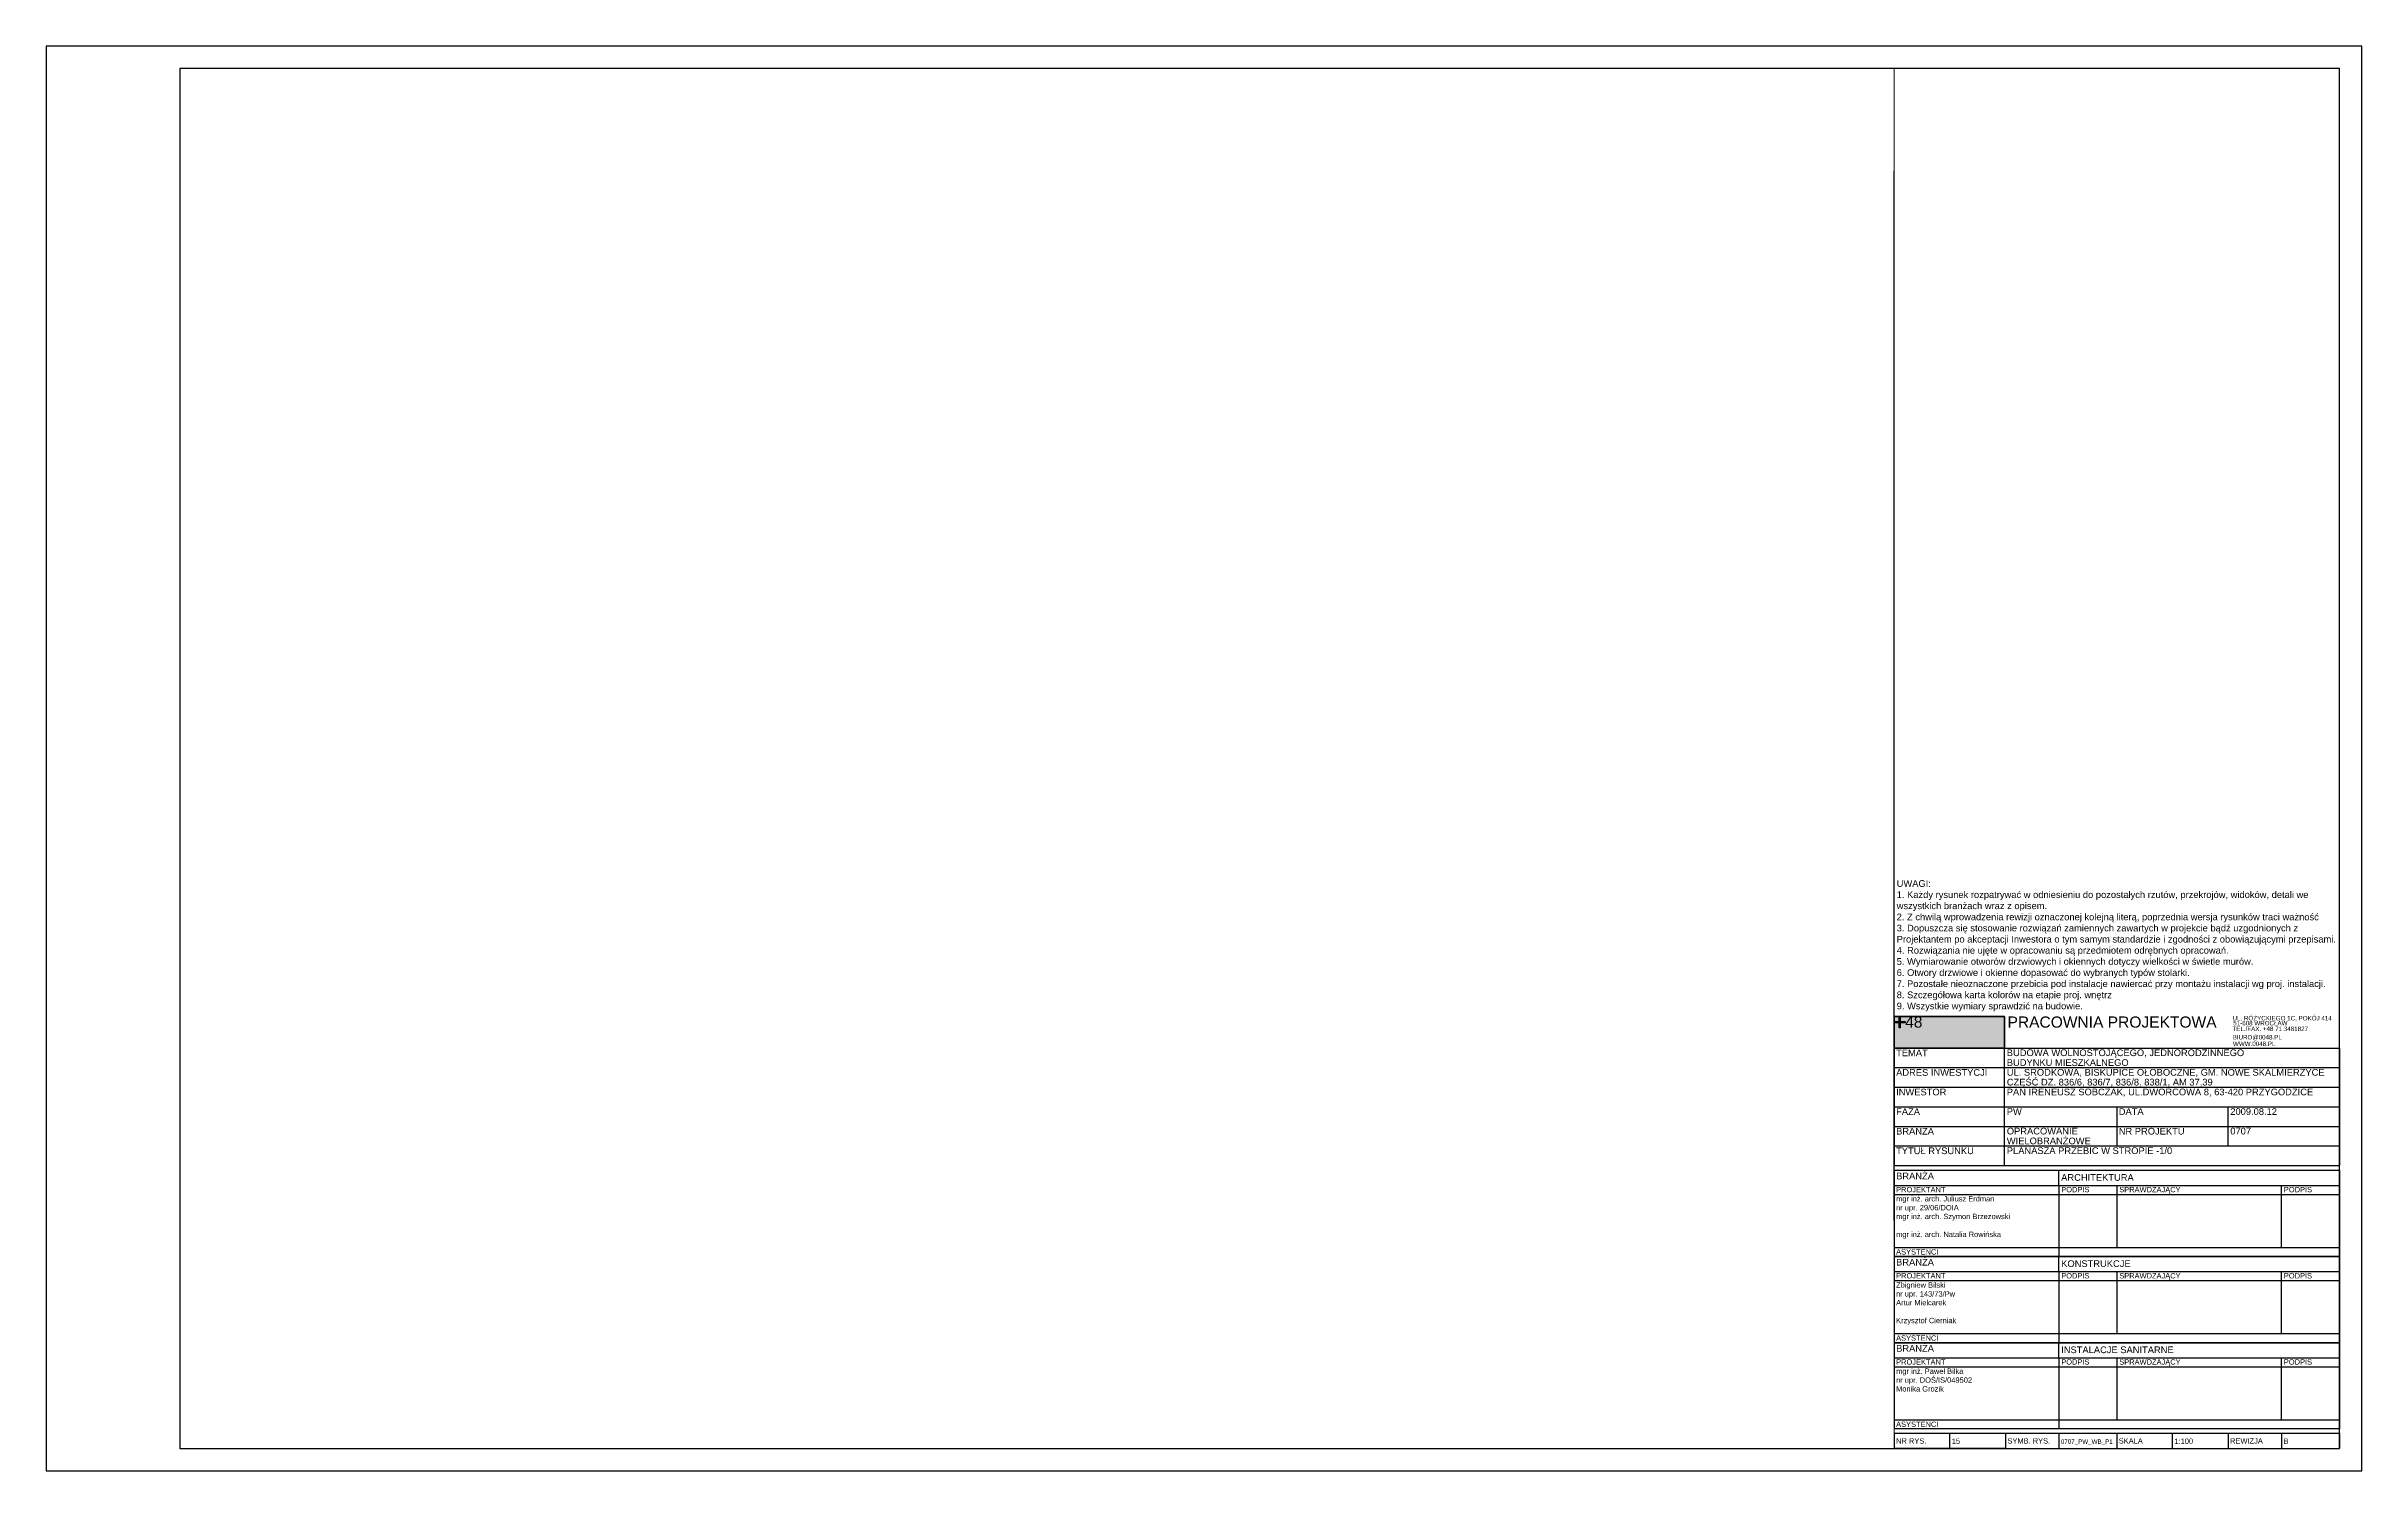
# Paper-space layout '15_PRZEBICIA -1_0' of a CAD drawing. Header units: millimetres. Extents: x 802 to 1322, y -95 to 225.
import ezdxf

# ---------------------------------------------------------------- set-up
doc = ezdxf.new("R2010")
doc.units = ezdxf.units.MM
doc.header["$LTSCALE"] = 99.9
doc.layers.add('+48_TABELKA', color=7, linetype='Continuous')
doc.layers.add('CH_TABELKA', color=7, linetype='Continuous')
doc.styles.get("Standard").update_dxf_attribs({"font": 'ARIAL.TTF'})

# ---------------------------------------------------------------- blocks, each defined once
blk = doc.blocks.new('+48_TAB_BRANZE')
at = {"layer": '+48_TABELKA'}
for p, q in [((216, 48.92), (216, 29.56)), ((216, 48.92), (316, 48.92)), ((253, 45.52), (253, 48.92)), ((316, 48.92), (316, 29.56)), ((216, 45.52), (316, 45.52)), ((216, 43.52), (316, 43.52)), ((253, 45.52), (253, 29.56)), ((266, 45.52), (266, 31.52)), ((303, 31.52), (303, 45.52)), ((316, 31.95), (316, 45.52)), ((316, 31.52), (216, 31.52))]:
    blk.add_line(p, q, dxfattribs=at)
at = {"layer": '+48_TABELKA', "linetype": 'Continuous', "lineweight": 0}
blk.add_line((219, 48.92), (216, 48.92), dxfattribs=at)
blk.add_line((316, 29.56), (216, 29.56))
at = {"layer": '+48_TABELKA'}
for s, p in [('PROJEKTANT', (216.43, 43.99)), ('PODPIS', (253.51, 43.99)), ('SPRAWDZAJĄCY', (266.54, 43.99)), ('PODPIS', (303.51, 43.99)), ('ASYSTENCI', (216.43, 29.99))]:
    blk.add_text(s, height=1.2, dxfattribs=at).set_placement(p)
at = {"layer": '+48_TABELKA', "insert": (216.43, 48.39), "char_height": 1.5001, "width": 37.902, "attachment_point": 1}
blk.add_mtext('{\\fArial|b0|i0|c238|p34;BRANŻA}', dxfattribs=at)
at = {"layer": '+48_TABELKA'}
for tag, p, height in [('BRANŻA', (253.51, 46.57), 1.5), ('PROJEKTANT1', (216.43, 41.93), 1.2), ('SPR', (266.54, 41.93), 1.2), ('UPRAWNIENIA_PROJ1', (216.43, 39.93), 1.2), ('UPRAWNIENIA_PROJ2', (216.43, 35.93), 1.2), ('PROJEKTANT2', (216.43, 37.96), 1.2), ('SPR1', (266.54, 37.96), 1.2), ('UPRAWNIENIA1', (266.54, 39.93), 1.2), ('UPRAWNIENIA_PROJ3', (216.43, 31.93), 1.2), ('PROJEKTANT3', (216.43, 33.94), 1.2)]:
    blk.add_attdef(tag, p, '', height=height, dxfattribs=at)
at = {"layer": 'CH_TABELKA'}
blk.add_attdef('ASYSTENCI', (253.51, 29.96), '', height=1.2, dxfattribs=at)
blk = doc.blocks.new('LOGO')
at = {"layer": '+48_TABELKA'}
h = blk.add_hatch(color=255, dxfattribs=at)
h.paths.add_polyline_path([(-0.02, 6.03), (-0.02, 5.76), (1.1, 5.76), (1.1, 6.03)])
h.paths.add_polyline_path([(1.1, 6.03), (1.36, 6.03), (1.36, 7.12), (1.1, 7.12)])
h.paths.add_polyline_path([(1.1, 6.03), (1.1, 5.76), (1.36, 5.76), (1.36, 6.03)])
h.paths.add_polyline_path([(1.1, 4.63), (1.36, 4.63), (1.36, 5.76), (1.1, 5.76)])
h.paths.add_polyline_path([(2.48, 5.76), (2.48, 6.03), (1.36, 6.03), (1.36, 5.76)])
blk.add_hatch(color=256, dxfattribs=at).paths.add_polyline_path([(0, 7.12), (0, 0), (24.8, 0), (24.8, 7.12)])
at = {"layer": '+48_TABELKA', "color": 255}
for points in [[(-0.02, 5.76), (-0.02, 6.03), (2.48, 6.03), (2.48, 5.76)], [(1.1, 7.12), (1.36, 7.12), (1.36, 4.63), (1.1, 4.63)]]:
    blk.add_lwpolyline(points, close=True, dxfattribs=at)
at = {"layer": '+48_TABELKA'}
for points in [[(24.8, 7.12), (0, 7.12), (0, 0), (24.8, 0)], [(0, 7.12), (24.8, 7.12), (24.8, 0), (0, 0)]]:
    blk.add_lwpolyline(points, close=True, dxfattribs=at)
at = {"layer": '+48_TABELKA', "color": 255, "insert": (2.47, 7.15), "char_height": 5.2023, "width": 61.2182, "attachment_point": 1}
blk.add_mtext('{\\fArial|b0|i0|c238|p34;\\H0.4806x;48}', dxfattribs=at)
at = {"layer": '+48_TABELKA', "char_height": 2.5}
for s, insert, width, attachment_point in [('{\\fArial|b0|i0|c238|p34;PRACOWNIA PROJEKTOWA}', (25.46, 7.15), 73.196, 1), ('{\\fArial|b0|i0|c238|p34;\\H0.4x;UL. RÓŻYCKIEGO 1C, POKÓJ 414 }', (98.28, 7.27), 46.2973, 3), ('{\\fArial|b0|i0|c238|p34;\\H0.4x;\\P51-608 WROCŁAW}', (88.34, 7.82), 46.2973, 3), ('{\\fArial|b0|i0|c238|p34;\\H0.4x;\\PTEL./FAX. +48 71 3481827   }', (92.95, 6.55), 46.2973, 3), ('{\\fArial|b0|i0|c238|p34;\\H0.4x;WWW.0048.PL}', (85.64, 1.51), 46.2973, 3), ('{\\fArial|b0|i0|c238|p34;\\P\\H0.4x;BIURO@0048.PL}', (87.07, 7.16), 46.2973, 3)]:
    blk.add_mtext(s, dxfattribs=dict(at, insert=insert, width=width, attachment_point=attachment_point))
blk = doc.blocks.new('+48_TAB_STOPKA')
at = {"layer": '+48_TABELKA'}
for p, q in [((0, 0), (100, 0)), ((0, 0), (100, 0)), ((0, 0), (100, 0)), ((12.5, -3.4), (12.5, 0)), ((37, 0), (37, -3.4)), ((62.5, -3.4), (62.5, 0)), ((87, 0), (87, -3.4)), ((100, 0), (100, -3.4)), ((0, 0), (0, -3.4)), ((25, -3.4), (0, -3.4)), ((25, 0), (25, -3.4)), ((50, 0), (50, -3.4)), ((75, 0), (75, -3.4))]:
    blk.add_line(p, q, dxfattribs=at)
at = {"layer": '+48_TABELKA', "linetype": 'Continuous', "lineweight": 0, "flags": 128}
blk.add_lwpolyline([(0, 0), (100, 0)], dxfattribs=at)
at = {"layer": '+48_TABELKA', "flags": 128}
blk.add_lwpolyline([(0, -3.4), (100, -3.4)], dxfattribs=at)
blk.add_lwpolyline([(0, -3.4), (100, -3.4)], dxfattribs=at)
at = {"layer": '+48_TABELKA'}
for s, p in [('NR RYS.', (0.44, -2.31)), ('SYMB. RYS.', (25.44, -2.31)), ('SKALA', (50.44, -2.31)), ('REWIZJA', (75.44, -2.31))]:
    blk.add_text(s, height=1.2, dxfattribs=at).set_placement(p)
for tag, p in [('NUMER_RYS', (12.94, -2.37)), ('SYMB_RYS', (37.44, -2.37)), ('SKALA', (62.94, -2.37)), ('REWIZJA', (87.44, -2.37))]:
    blk.add_attdef(tag, p, '', height=1.2, dxfattribs=at)
blk = doc.blocks.new('+48_TAB_TYT')
at = {"layer": '+48_TABELKA'}
for p, q in [((-406.1, 515.79), (-406.1, 489.39)), ((-406.1, 489.39), (-406.1, 515.79)), ((-406.1, 515.79), (-306.1, 515.79)), ((-381.3, 489.39), (-381.3, 515.79)), ((-306.1, 515.79), (-306.1, 489.39)), ((-406.1, 511.39), (-306.1, 511.39)), ((-406.1, 506.99), (-306.1, 506.99)), ((-406.1, 502.59), (-306.1, 502.59)), ((-356.1, 502.59), (-356.1, 493.79)), ((-331.1, 493.79), (-331.1, 502.59)), ((-406.1, 498.19), (-306.1, 498.19)), ((-356.1, 498.19), (-306.1, 498.19)), ((-406.1, 493.79), (-306.1, 493.79)), ((-406.1, 489.39), (-306.1, 489.39))]:
    blk.add_line(p, q, dxfattribs=at)
at = {"layer": '+48_TABELKA', "char_height": 1.7, "width": 37.902, "attachment_point": 1}
for s, insert in [('{\\fArial|b0|i0|c238|p34;\\H0.8824x;TEMAT}', (-405.66, 515.45)), ('{\\fArial|b0|i0|c238|p34;\\H0.8824x;ADRES INWESTYCJI}', (-405.66, 511.05)), ('{\\fArial|b0|i0|c238|p34;\\H0.8824x;INWESTOR}', (-405.66, 506.65)), ('{\\fArial|b0|i0|c238|p34;\\H0.8824x;FAZA}', (-405.66, 502.25)), ('{\\fArial|b0|i0|c238|p34;\\H0.8824x;DATA}', (-355.66, 502.25)), ('{\\fArial|b0|i0|c238|p34;\\H0.8824x;BRANŻA}', (-405.66, 497.85)), ('{\\fArial|b0|i0|c238|p34;\\H0.8824x;NR PROJEKTU}', (-355.66, 497.85)), ('{\\fArial|b0|i0|c238|p34;\\H0.8824x;TYTUŁ RYSUNKU}', (-405.66, 493.45))]:
    blk.add_mtext(s, dxfattribs=dict(at, insert=insert))
at = {"layer": '+48_TABELKA'}
for tag, p in [('TEMAT', (-380.81, 513.98)), ('ADRES', (-380.81, 509.58)), ('TEMAT1', (-380.81, 511.78)), ('ADRES1', (-380.81, 507.38)), ('INWESTOR', (-380.81, 505.18)), ('INWESTOR1', (-380.81, 502.98)), ('FAZA', (-380.81, 500.78)), ('FAZA1', (-380.81, 498.58)), ('DATA', (-330.61, 500.78)), ('BRANŻA', (-380.81, 496.38)), ('BRANŻA1', (-380.81, 494.18)), ('RYS', (-380.81, 491.98))]:
    blk.add_attdef(tag, p, '', height=1.5, dxfattribs=at)
at = {"layer": '+48_TABELKA', "color": 7}
for tag, p in [('NR', (-330.61, 496.38)), ('RYS1', (-380.81, 489.78))]:
    blk.add_attdef(tag, p, '', height=1.5, dxfattribs=at)

psp = doc.layouts.new('15_PRZEBICIA -1_0')

# ---------------------------------------------------------------- linework, layer by layer
at = {"layer": '+48_TABELKA'}
psp.add_line((1217.06, -39.19), (1217.06, 196.58), dxfattribs=at)
for points in [[(802.06, -95.42), (1322.06, -95.42), (1322.06, 224.58), (802.06, 224.58)], [(832.06, -90.42), (1317.06, -90.42), (1317.06, 219.58), (832.06, 219.58)]]:
    psp.add_lwpolyline(points, close=True, dxfattribs=at)

# ---------------------------------------------------------------- block references
psp.add_blockref('LOGO', (1217.06, -0.53), dxfattribs=at)
ref = psp.add_blockref('+48_TAB_TYT', (1623.16, -516.25), dxfattribs=at)
ref.add_attrib('TEMAT', 'BUDOWA WOLNOSTOJĄCEGO, JEDNORODZINNEGO ', (1242.36, -2.28), dxfattribs={"height": 1.5})
ref.add_attrib('TEMAT1', 'BUDYNKU MIESZKALNEGO', (1242.36, -4.48), dxfattribs={"height": 1.5})
ref.add_attrib('ADRES', 'UL. ŚRODKOWA, BISKUPICE OŁOBOCZNE, GM. NOWE SKALMIERZYCE', (1242.36, -6.68), dxfattribs={"height": 1.5})
ref.add_attrib('ADRES1', 'CZĘŚĆ DZ. 836/6, 836/7, 836/8, 838/1, AM 37,39', (1242.36, -8.88), dxfattribs={"height": 1.5})
ref.add_attrib('INWESTOR', 'PAN IRENEUSZ SOBCZAK, UL.DWORCOWA 8, 63-420 PRZYGODZICE', (1242.36, -11.08), dxfattribs={"height": 1.5})
ref.add_attrib('FAZA', 'PW', (1242.36, -15.48), dxfattribs={"height": 1.5})
ref.add_attrib('BRANŻA', 'OPRACOWANIE', (1242.36, -19.88), dxfattribs={"height": 1.5})
ref.add_attrib('BRANŻA1', 'WIELOBRANŻOWE', (1242.36, -22.08), dxfattribs={"height": 1.5})
ref.add_attrib('RYS', 'PLANASZA PRZEBIĆ W STROPIE -1/0', (1242.36, -24.28), dxfattribs={"height": 1.5})
ref.add_attrib('DATA', '2009.08.12', (1292.55, -15.48), dxfattribs={"height": 1.5})
ref.add_attrib('NR', '0707', (1292.55, -19.88), dxfattribs={"color": 7, "height": 1.5})
ref = psp.add_blockref('+48_TAB_BRANZE', (1001.07, -76.86), dxfattribs=at)
ref.add_attrib('UPRAWNIENIA_PROJ1', 'nr upr. 29/06/DOIA', (1217.5, -36.93), dxfattribs={"height": 1.2})
ref.add_attrib('BRANŻA', 'ARCHITEKTURA', (1254.57, -30.29), dxfattribs={"height": 1.5})
ref.add_attrib('PROJEKTANT1', 'mgr inż. arch. Juliusz Erdman', (1217.5, -34.93), dxfattribs={"height": 1.2})
ref.add_attrib('PROJEKTANT2', 'mgr inż. arch. Szymon Brzezowski', (1217.5, -38.9), dxfattribs={"height": 1.2})
ref.add_attrib('PROJEKTANT3', 'mgr inż. arch. Natalia Rowińska', (1217.5, -42.92), dxfattribs={"height": 1.2})
ref = psp.add_blockref('+48_TAB_BRANZE', (1001.07, -96.22), dxfattribs=at)
ref.add_attrib('UPRAWNIENIA_PROJ1', 'nr upr. 143/73/Pw', (1217.5, -56.3), dxfattribs={"height": 1.2})
ref.add_attrib('BRANŻA', 'KONSTRUKCJE', (1254.57, -49.65), dxfattribs={"height": 1.5})
ref.add_attrib('PROJEKTANT1', 'Zbigniew Bilski', (1217.5, -54.3), dxfattribs={"height": 1.2})
ref.add_attrib('PROJEKTANT2', 'Artur Mielcarek', (1217.5, -58.26), dxfattribs={"height": 1.2})
ref.add_attrib('PROJEKTANT3', 'Krzysztof Cierniak', (1217.5, -62.28), dxfattribs={"height": 1.2})
ref = psp.add_blockref('+48_TAB_BRANZE', (1001.07, -115.58), dxfattribs=at)
ref.add_attrib('UPRAWNIENIA_PROJ1', 'nr upr. DOŚ/IS/049502', (1217.5, -75.66), dxfattribs={"height": 1.2})
ref.add_attrib('BRANŻA', 'INSTALACJE SANITARNE', (1254.57, -69.01), dxfattribs={"height": 1.5})
ref.add_attrib('PROJEKTANT1', 'mgr inż. Paweł Bilka', (1217.5, -73.66), dxfattribs={"height": 1.2})
ref.add_attrib('PROJEKTANT2', 'Monika Grozik', (1217.5, -77.63), dxfattribs={"height": 1.2})
ref = psp.add_blockref('+48_TAB_STOPKA', (1217.06, -87.02), dxfattribs=at)
ref.add_attrib('REWIZJA', 'B', (1304.5, -89.39), dxfattribs={"height": 1.2})
ref.add_attrib('NUMER_RYS', '15', (1230, -89.39), dxfattribs={"height": 1.2})
ref.add_attrib('SYMB_RYS', '0707_PW_WB_P1', (1254.5, -89.39), dxfattribs={"height": 1})
ref.add_attrib('SKALA', '1:100', (1280, -89.39), dxfattribs={"height": 1.2})

# ---------------------------------------------------------------- texts
at = {"layer": '+48_TABELKA', "insert": (1217.63, 37.24), "char_height": 1.3, "width": 100.2966, "attachment_point": 1}
psp.add_mtext('{\\H1.154x;UWAGI:\\P1. Każdy rysunek rozpatrywać w odniesieniu do pozostałych rzutów, przekrojów, widoków, detali we wszystkich branżach wraz z opisem.\\P2. Z chwilą wprowadzenia rewizji oznaczonej kolejną literą, poprzednia wersja rysunków traci ważność\\P3. Dopuszcza się stosowanie rozwiązań zamiennych zawartych w projekcie bądź uzgodnionych z Projektantem po akceptacji Inwestora o tym samym standardzie i zgodności z obowiązującymi przepisami. \\P4. Rozwiązania nie ujęte w opracowaniu są przedmiotem odrębnych opracowań.\\P5. Wymiarowanie otworów drzwiowych i okiennych dotyczy wielkości w świetle murów.\\P6. Otwory drzwiowe i okienne dopasować do wybranych typów stolarki.\\P7. Pozostałe nieoznaczone przebicia pod instalacje nawiercać przy montażu instalacji wg proj. instalacji.\\P8. Szczegółowa karta kolorów na etapie proj. wnętrz\\P9. Wszystkie wymiary sprawdzić na budowie.}', dxfattribs=at)

# ---------------------------------------------------------------- viewports
at = {"layer": '+48_TABELKA'}
psp.add_viewport(center=(1024.56, 64.58), size=(385, 310), view_center_point=(60657.16, 24660.63), view_height=3100.0001, dxfattribs=at)

doc.saveas('drawing.dxf')
